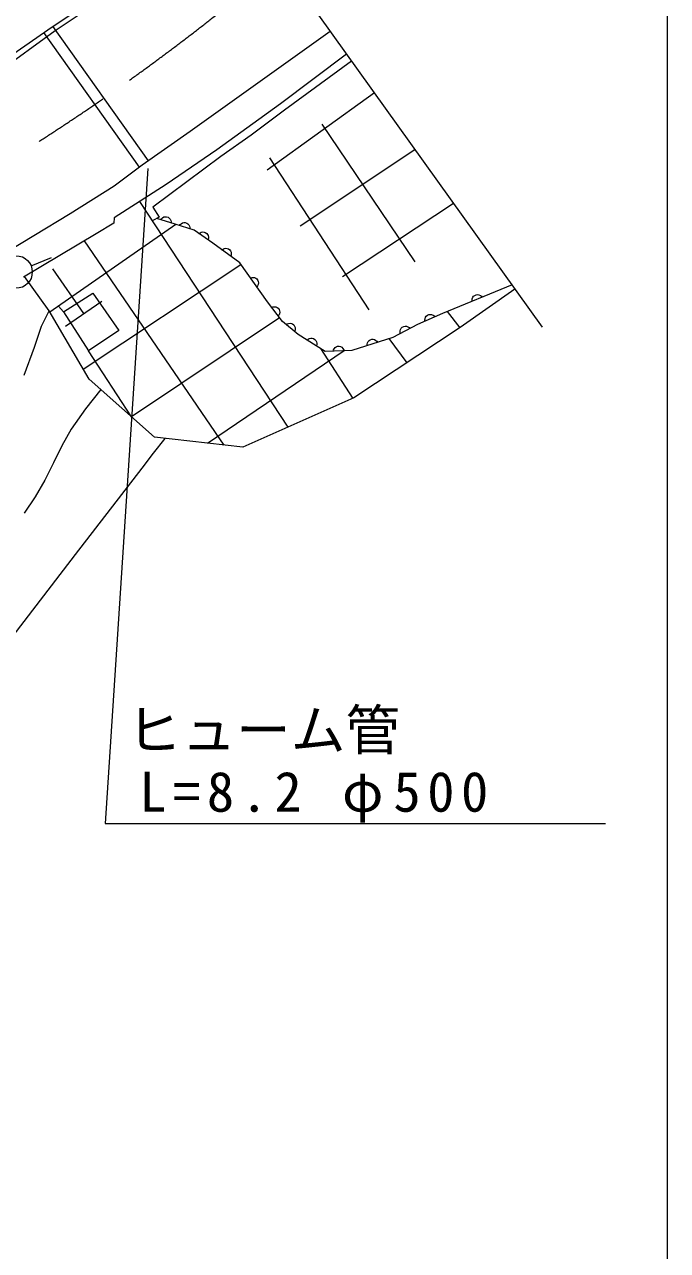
# Model space of a CAD drawing. Units: millimetres, scale not verified. Extents: x 40000 to 680000, y 20000 to 380000.
# Drawn here: x 549590 to 579000, y 251635 to 307747 of the extents above; entities that cross this region are included whole.
import ezdxf
from ezdxf.enums import TextEntityAlignment as Align

# ---------------------------------------------------------------- set-up
doc = ezdxf.new("R2010")
doc.units = ezdxf.units.MM
doc.header["$LTSCALE"] = 1000
doc.linetypes.add('CHAIN', pattern=[18.5, 12, -1.5, 3.5, -1.5])
doc.layers.add('S-BGD', color=7, linetype='Continuous', lineweight=13)
doc.layers.add('S-BGD-HTXT', color=7, linetype='Continuous', lineweight=13)
doc.styles.add('ＭＳ ゴシック', font='')
doc.styles.get('ＭＳ ゴシック').set_extended_font_data('MS Gothic')

msp = doc.modelspace()

# ---------------------------------------------------------------- linework, layer by layer
at = {"layer": 'S-BGD'}
for p, q in [((559518, 313158), (550991, 307459)), ((550856, 307648), (556486, 311367)), ((561895, 309779), (573272, 293899)), ((547029, 304986), (550856, 307648)), ((555260, 301508), (550883, 307666)), ((550991, 307459), (547213, 304715)), ((554852, 301219), (550472, 307380)), ((563577, 307432), (557160, 302856)), ((564320, 306395), (561292, 304111)), ((564549, 306074), (561488, 303821)), ((565595, 304615), (560685, 301076)), ((561292, 304111), (559766, 302998)), ((561488, 303821), (559962, 302686)), ((563189, 303185), (567451, 296881)), ((557160, 302856), (554978, 301308)), ((559766, 302998), (558383, 302010)), ((559962, 302686), (558566, 301699)), ((558383, 302010), (556067, 300430)), ((562200, 298528), (567448, 302028)), ((558566, 301699), (555457, 299391)), ((560794, 301648), (565342, 294684)), ((555224, 301154), (553283, 271177)), ((554978, 301308), (553683, 300344)), ((553683, 300344), (551678, 299089)), ((556067, 300430), (553696, 298892)), ((561653, 289323), (554866, 299652)), ((551678, 299089), (548252, 297008)), ((555457, 299391), (555755, 298926)), ((569219, 299556), (564134, 296200)), ((556512, 298595), (550747, 294583)), ((553678, 298659), (552870, 298174)), ((553696, 298892), (553678, 298659)), ((555755, 298926), (555457, 298777)), ((556479, 298605), (555643, 298870)), ((555823, 298813), (555859, 298862)), ((555859, 298862), (555902, 298899)), ((555902, 298899), (555964, 298937)), ((555964, 298937), (556026, 298949)), ((556026, 298949), (556087, 298948)), ((556087, 298948), (556161, 298925)), ((556161, 298925), (556212, 298891)), ((556212, 298891), (556255, 298845)), ((556255, 298845), (556285, 298778)), ((556285, 298778), (556299, 298723)), ((556299, 298723), (556299, 298662)), ((557343, 298333), (556479, 298605)), ((556673, 298544), (556709, 298593)), ((556709, 298593), (556752, 298631)), ((556752, 298631), (556814, 298669)), ((556814, 298669), (556876, 298681)), ((556876, 298681), (556937, 298680)), ((556937, 298680), (557011, 298656)), ((557011, 298656), (557062, 298622)), ((557062, 298622), (557105, 298577)), ((557105, 298577), (557135, 298510)), ((552870, 298174), (549545, 296180)), ((557135, 298510), (557149, 298454)), ((557149, 298454), (557149, 298394)), ((558206, 297742), (557343, 298333)), ((557568, 298178), (557617, 298215)), ((557617, 298215), (557669, 298238)), ((557669, 298238), (557740, 298256)), ((557740, 298256), (557802, 298250)), ((557802, 298250), (557860, 298231)), ((557860, 298231), (557924, 298188)), ((557924, 298188), (557963, 298140)), ((557963, 298140), (557991, 298084)), ((557991, 298084), (558001, 298011)), ((558001, 298011), (557998, 297954)), ((552325, 297847), (558704, 288500)), ((557998, 297954), (557981, 297896)), ((559433, 296833), (558206, 297742)), ((558619, 297436), (558669, 297470)), ((558669, 297470), (558722, 297492)), ((558722, 297492), (558793, 297508)), ((558793, 297508), (558855, 297499)), ((558855, 297499), (558913, 297478)), ((558913, 297478), (558975, 297432)), ((558975, 297432), (559012, 297383)), ((549894, 296703), (550820, 297080)), ((559012, 297383), (559038, 297326)), ((559040, 297196), (559021, 297139)), ((559038, 297326), (559045, 297253)), ((559045, 297253), (559040, 297196)), ((560706, 295061), (559433, 296833)), ((550867, 296566), (552294, 294513)), ((552280, 291979), (559485, 296760)), ((550710, 294645), (549596, 296210)), ((559924, 296150), (559982, 296167)), ((559982, 296167), (560039, 296171)), ((560039, 296171), (560111, 296165)), ((560111, 296165), (560168, 296138)), ((560168, 296138), (560216, 296100)), ((560251, 295792), (560215, 295744)), ((560216, 296100), (560262, 296037)), ((560273, 295845), (560251, 295792)), ((560262, 296037), (560282, 295979)), ((560289, 295917), (560273, 295845)), ((560282, 295979), (560289, 295917)), ((571891, 295825), (568704, 294515)), ((551379, 294589), (552719, 295451)), ((552719, 295451), (553898, 293743)), ((572024, 295640), (569522, 293879)), ((570063, 295136), (570072, 295192)), ((570072, 295192), (570095, 295261)), ((570095, 295261), (570135, 295310)), ((570135, 295310), (570182, 295349)), ((570182, 295349), (570254, 295378)), ((570254, 295378), (570315, 295384)), ((570315, 295384), (570377, 295377)), ((570377, 295377), (570443, 295345)), ((570443, 295345), (570490, 295311)), ((570490, 295311), (570529, 295265)), ((550369, 293945), (550710, 294645)), ((552554, 291513), (550710, 294645)), ((551379, 294589), (551146, 294861)), ((551379, 294589), (552514, 292804)), ((551468, 293939), (553120, 295088)), ((561387, 294152), (560706, 295061)), ((560896, 294806), (560954, 294825)), ((560954, 294825), (561011, 294830)), ((561011, 294830), (561084, 294825)), ((561084, 294825), (561141, 294799)), ((561141, 294799), (561190, 294762)), ((561190, 294762), (561237, 294700)), ((561237, 294700), (561258, 294643)), ((561258, 294643), (561267, 294581)), ((568926, 294607), (569499, 293864)), ((570066, 295075), (570063, 295136)), ((561256, 294327), (554488, 289787)), ((561231, 294456), (561196, 294406)), ((561252, 294509), (561231, 294456)), ((561267, 294581), (561252, 294509)), ((562114, 293561), (561387, 294152)), ((561557, 294014), (561609, 294046)), ((561609, 294046), (561663, 294065)), ((561663, 294065), (561734, 294078)), ((561734, 294078), (561796, 294066)), ((561796, 294066), (561852, 294043)), ((561852, 294043), (561913, 293994)), ((568704, 294515), (567568, 294015)), ((567902, 294225), (567910, 294282)), ((567907, 294165), (567902, 294225)), ((567910, 294282), (567931, 294352)), ((567931, 294352), (567969, 294401)), ((567969, 294401), (568016, 294441)), ((568016, 294441), (568087, 294472)), ((568087, 294472), (568148, 294480)), ((568148, 294480), (568210, 294474)), ((568210, 294474), (568277, 294444)), ((568277, 294444), (568324, 294411)), ((568324, 294411), (568365, 294366)), ((550046, 292975), (550369, 293945)), ((553898, 293743), (552514, 292804)), ((561913, 293994), (561947, 293943)), ((561967, 293755), (561945, 293699)), ((561947, 293943), (561971, 293885)), ((561974, 293812), (561967, 293755)), ((561971, 293885), (561974, 293812)), ((563341, 292788), (562114, 293561)), ((569522, 293879), (564659, 290653)), ((567568, 294015), (566432, 293425)), ((566769, 293665), (566773, 293722)), ((566778, 293605), (566769, 293665)), ((566773, 293722), (566790, 293793)), ((566790, 293793), (566825, 293845)), ((566825, 293845), (566869, 293887)), ((566869, 293887), (566938, 293923)), ((566938, 293923), (566998, 293935)), ((566998, 293935), (567061, 293933)), ((567061, 293933), (567129, 293907)), ((567129, 293907), (567178, 293878)), ((567178, 293878), (567221, 293835)), ((549571, 291692), (550046, 292975)), ((562516, 293308), (562564, 293346)), ((562564, 293346), (562615, 293371)), ((562615, 293371), (562685, 293392)), ((562685, 293392), (562747, 293389)), ((562747, 293389), (562806, 293372)), ((562806, 293372), (562872, 293331)), ((562872, 293331), (562912, 293285)), ((562912, 293285), (562943, 293230)), ((562954, 293100), (562939, 293042)), ((562943, 293230), (562955, 293157)), ((562955, 293157), (562954, 293100)), ((564621, 290636), (563141, 292914)), ((563723, 292860), (563751, 292910)), ((563751, 292910), (563797, 292967)), ((563797, 292967), (563850, 292999)), ((563850, 292999), (563908, 293018)), ((563908, 293018), (563986, 293021)), ((563986, 293021), (564045, 293006)), ((564045, 293006), (564101, 292978)), ((564101, 292978), (564152, 292925)), ((564152, 292925), (564184, 292877)), ((566432, 293425), (564568, 292834)), ((565262, 293054), (565263, 293115)), ((565263, 293115), (565277, 293170)), ((565277, 293170), (565306, 293237)), ((565306, 293237), (565349, 293282)), ((565349, 293282), (565400, 293316)), ((565400, 293316), (565474, 293340)), ((565474, 293340), (565535, 293341)), ((565535, 293341), (565597, 293329)), ((565597, 293329), (565660, 293291)), ((565660, 293291), (565703, 293254)), ((565703, 293254), (565738, 293205)), ((566258, 293370), (567083, 292261)), ((554488, 289787), (552514, 292804)), ((557959, 288585), (564215, 292821)), ((564568, 292834), (563341, 292788)), ((563705, 292802), (563723, 292860)), ((564184, 292877), (564205, 292820)), ((555540, 288861), (552554, 291513)), ((553084, 291042), (552382, 290150)), ((552382, 290150), (551725, 289219)), ((564659, 290653), (559570, 288401)), ((551725, 289219), (551292, 288469)), ((551292, 288469), (550911, 287689)), ((555490, 288120), (556020, 288806)), ((559570, 288401), (555540, 288861)), ((554966, 287442), (555490, 288120)), ((550911, 287689), (550521, 286891)), ((551924, 283483), (554966, 287442)), ((550521, 286891), (550080, 286124)), ((550080, 286124), (549570, 285388)), ((548871, 279505), (551924, 283483)), ((553283, 271177), (576173, 271177))]:
    msp.add_line(p, q, dxfattribs=at)
msp.add_circle((549200, 296420), 746, dxfattribs=at)
at = {"layer": 'S-BGD', "linetype": 'CHAIN'}
msp.add_arc((496249, 386560), 100000, 273.75525, 308.6665, dxfattribs=at)
at = {"layer": 'S-BGD-HTXT'}
msp.add_line((579000, 20000), (579000, 370000), dxfattribs=at)

# ---------------------------------------------------------------- texts
at = {"layer": 'S-BGD', "style": 'ＭＳ ゴシック'}
msp.add_text('ヒューム管', height=1833, dxfattribs=at).set_placement((554269, 273996), align=Align.BOTTOM_LEFT)
at = {"layer": 'S-BGD', "insert": (554837, 271219), "char_height": 1833, "attachment_point": 7, "style": 'ＭＳ ゴシック'}
msp.add_mtext('\\T1.24;L=8.2\\~φ500', dxfattribs=at)

doc.saveas('drawing.dxf')
